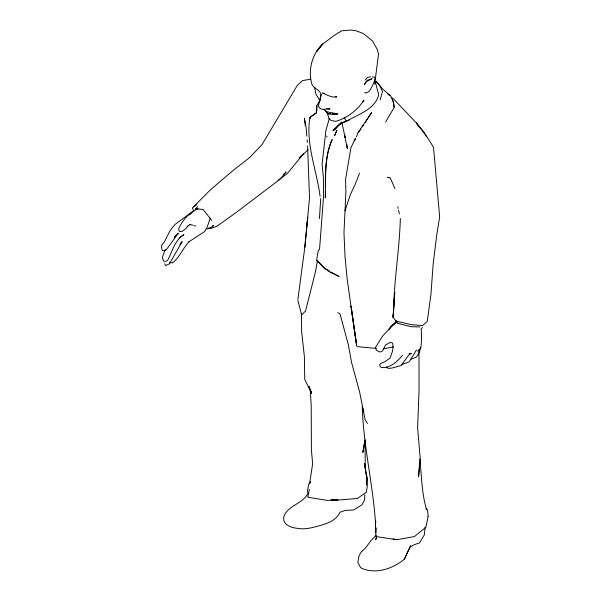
<?xml version="1.0" encoding="UTF-8"?>
<svg xmlns="http://www.w3.org/2000/svg" width="601" height="601" viewBox="0 0 601 601"><rect width="100%" height="100%" fill="white"/><g stroke="black" fill="none" stroke-linecap="round" stroke-linejoin="round"><path stroke-width="0.9" d="M325.441 191.524L325.351 197.909C325.614 178.399 323.939 157.71 332.188 139.447C325.554 154.329 325.562 170.969 325.509 186.964M366.31 481.288L366.55 485.007L367.023 479.395L365.28 468.239L365.062 440.931M364.807 494.691L364.657 499.829L361.915 504.848L353.666 509.971L345.425 510.369L340.046 512.187C336.485 519.993 328.477 523.088 320.761 525.357C313.316 527.332 305.691 529.842 297.901 528.369C291.147 527.851 281.749 524.703 283.988 516.154C288.435 504.975 303.189 503.871 308.118 492.895M316.802 111.005L316.982 105.874M400.334 218.456C399.522 249.978 393.82 281.118 393.52 312.64L394.729 292.612L393.001 317.253L396.036 321.039L410.979 324.623L422.586 325.584L427.266 321.347L430.909 294.768L433.126 264.44L436.762 234.796L439.654 216.863L433.516 147.253L426.417 135.984L416.41 123.017L393.918 99.323L391.228 97.317M319.431 218.584L320.746 198.458M411.182 359.135L416.433 357.054C422.526 349.369 421.519 339.174 421.293 329.987M375.715 536.107L376.301 527.903M419.618 462.522L418.581 476.818L420.182 457.985L417.62 428.01L419.047 390.342L418.987 351.698M297.976 298.915L304.835 247.206L309.515 197.969L307.607 146.013M306.998 225.27L307.735 217.63L304.835 247.206M393.362 313.519L393.001 317.253L393.317 314.488M374.686 84.148L378.525 54.007L377.15 49.237L372.605 41.011L363.387 33.573L355.927 30.719L350.608 30.05L341.653 30.816L334.171 35.489L322.722 44.016L316.584 51.551L322.722 44.016C311.761 53.977 307.502 71.429 312.287 85.214C314.488 88.738 319.717 89.88 321.002 94.124L318.372 106.212C320.371 111.29 326.058 108.473 330.062 109.029L326.779 108.541M310.349 118.788L310.597 116.925L309.906 117.42C305.511 144.18 316.787 170.098 320.078 196.384M364.281 443.583L362.831 452.523L365.168 439.767M307.321 492.309L308.613 484.526L310.454 481.649M366.234 492.542L367.331 486.029L366.88 475.894M320.844 96.769L321.287 94.199M329.363 118.277L325.892 130.537L322.106 164.238L323.376 177.19L323.548 196.339L319.537 249.392L318.23 250.534L316.599 260.436L317.456 260.826L315.457 271.765L305.571 310.972L302.153 314.496M307.847 496.929L309.425 489.297M320.295 99.405L320.694 97.625M376.647 536.069L375.783 539.638L376.639 537.286M380.148 99.931L382.499 91.69L379.922 85.89L375.903 81.067L382.89 89.211L389.876 95.319M165.177 249.55L162.278 257.581L163.164 260.128M345.019 210.786L350.255 194.904L354.485 185.762M319.897 100.825L320.1 100.299L318.673 102.733M354.875 185.153L359.488 173.253M210.29 218.013L206.834 228.072L204.588 231.565L188.429 242.143M354.575 140.919L355.657 138.455M356.355 136.863L357.407 134.474M355.101 138.733L350.901 147.936L345.59 179.226L345.883 191.907L343.975 232.752L345.057 256.995L347.205 279.36L356.641 345.958M410.708 545.445L404.338 559.2C392.814 568.839 374.949 574.924 360.69 567.765L357.828 562.461L359.045 555.767L361.396 551.808L365.175 548.39L370.997 540.584L376.128 535.333M404.661 558.517L404.338 559.2L410.115 546.97L414.269 544.686L419.521 542.898L424.366 534.822L425.132 527.107M370.734 88.918L373.627 83.381L375.092 78.393L374.228 77.071L372.162 76.958M416.493 350.015L409.093 361.99L401.708 364.506M310.447 482.303L309.598 483.685L312.648 463.626L311.401 449.961L311.19 405.082L310.214 389.41M385.609 121.98L394.121 107.534L393.309 102.147L392.13 99.864M365.355 122.296L371.546 112.627L357.174 133.858M358.782 132.152L360.825 129.11M362.365 126.826L363.387 125.301M319.326 101.9L316.697 105.573L316.314 112.77L309.906 117.42L316.742 112.718M370.532 89.369L368.841 91.713L365.491 93.14M420.858 329.506L422.398 327.425M187.933 225.946L185.927 228.62L182.013 231.438L179.293 231.325L178.572 228.973C182.441 220.229 189.15 212.484 198.097 208.772L195.535 208.615L203.13 209.546L211.837 220.514M189.292 241.512C182.892 248.153 179.887 256.988 172.615 262.862L169.617 262.645M366.655 80.992L364.364 84.733L366.219 81.789L371.921 78.723L367.166 80.399M420.963 347.633L417.823 351.254L419.107 349.774M409.95 353.779L409.101 353.801L411.385 353.696L409.95 353.779L408.282 355.687L401.107 365.536L392.002 368.052L388.321 368.39L386.278 367.151M365.22 80.001L367.572 77.439L370.494 76.763M195.272 209.14L197.609 206.669M396.495 321.077L382.582 336.117L375.482 347.483L376.249 349.857L377.158 350.759L379.877 351.968L380.839 351.803L382.544 350.954L385.504 345.027L390.252 342.367L392.611 343.081L393.137 346.739L392.438 351.465L390.057 358.113L384.82 361.719L380.966 363.365L379.667 364.724L380.275 366.76L381.77 367.609C390.688 367.88 397.238 361.697 402.512 355.236M283.627 174.485L286.099 171.886L280.043 179.241L235.705 212.852L216.863 226.299L210.388 228.575L208.712 227.937M189.706 214.827L193.379 210.981L175.004 224.474L171.924 228.155L169.452 231.851L164.456 241.767L161.346 245.749L162.142 250.459L163.998 250.895L166.312 249.746L178.324 233.188L174.418 237.237L176.822 234.758M180.308 243.578L182.193 241.61L169.399 263.862L165.576 265.552L164.832 263.809M193.657 206.721L210.478 189.736L233.797 169.873L249.317 157.845L261.998 144.668L297.36 85.319L302.558 80.587L310.717 79.189M362.711 101.456L363.981 100.194C357.535 110.111 347.333 117.969 335.929 121.304L331.249 120.591L329.1 118.743L326.884 112.049M334.434 130.207L341.774 122.108L332.946 130.642L338.776 125.053L342.375 123.182M308.133 149.747L299.215 158.033L303.377 153.901L287.165 173.689L278.068 180.33M179.834 244.599L181.84 242.909M396.097 322.699L391.093 326.779L388.742 329.656L391.822 325.479L396.104 322.406M196.625 204.686L192.343 207.893L193.792 211.206M357.482 498.402L365.701 492.632M178.963 238.041L183.891 234.675C174.786 240.22 172.299 251.233 167.777 260.165L165.455 261.63M187.234 226.412L190.57 224.293M343.817 122.431L346.199 121.289L344.155 117.09M346.905 120.974C358.324 114.325 375.52 109.081 378.683 94.62L375.257 81.796M212.115 226.171L213.836 225.495L212.303 226.802L207.668 228.966L206.015 228.29M342.375 122.461L349.534 119.915M383.566 348.82L393.37 346.845M377.075 536.708L396.645 539.713L414.374 536.595L425.861 527.287L428.092 516.785L427.627 516.544M357.437 498.462L337.477 500.122L331.016 499.732M194.153 225.946L195.768 225.833M419.904 326.959L410.919 326.659L397.885 323.398M387.217 177.363L389.027 177.445M331.76 499.724L338.032 500.04L327.29 500.393L307.975 497.245M330.527 113.739L327.815 113.551L325.111 110.494M332.33 113.867L337.935 113.957L332.323 114.355L327.815 113.551L328.957 114.085M357.197 346.649L376.301 348.415M336.643 113.679L326.914 111.786L324.089 109.615M364.657 92.554L365.085 92.622M335.298 96.603L336.943 96.926C331.812 97.918 327.034 94.92 322.489 92.96L324.69 93.598M189.548 224.466L193.101 225.247M393.227 538.887L396.645 539.713M388.952 177.58L390.334 178.084L394.955 188.609M330.903 272.013L339.054 276.513L329.896 272.05L324.052 267.963L316.599 260.436M337.777 312.588L340.031 313.887L348.347 344.764L351.593 362.568L359.646 392.107L365.107 419.821L367.481 423.442M329.333 271.059L324.608 268.181L317.456 260.826M387.585 93.921L390.567 95.807L393.385 101.441L394.264 107.143M425.899 508.897L426.447 509.265C421.714 492.903 421.511 475.804 419.949 458.961M426.77 508.994L427.476 509.896L428.25 516.206M395.946 320.866L398.178 323.466M419.468 127.51L416.41 123.017L424.073 132.303L426.101 136.269M319.807 100.577L315.765 93.846L314.593 87.228M326.568 136.081L327.064 136.945M163.607 260.158L164.231 262.006M363.905 411.858L362.26 406.516C363.35 445.581 372.838 483.7 375.505 522.577L375.648 532.779M297.75 299.974L301.552 314.518M347.318 148.642L342.104 123.145M397.809 206.691L398.2 208.502M398.591 210.312L399.365 213.933M311.205 391.206L311.634 393.505L308.824 386.248L311.543 393.039L304.73 379.426L304.391 356.603L301.642 331.887L301.492 313.279M365.28 468.239L364.506 463.288L367.023 479.395M353.966 326.501L350.999 306.044L356.693 345.575L353.989 326.929M305.248 125.459L304.399 118.149L306.179 128.096L306.818 136.157M346.852 144.323L347.28 148.041M307.111 139.74L307.321 142.429M344.914 135.788L344.906 137.546L344.951 135.781M375.633 520.759L375.565 524.831L375.633 520.759M336.845 130.327L334.742 135.413L336.845 130.327"/></g></svg>
